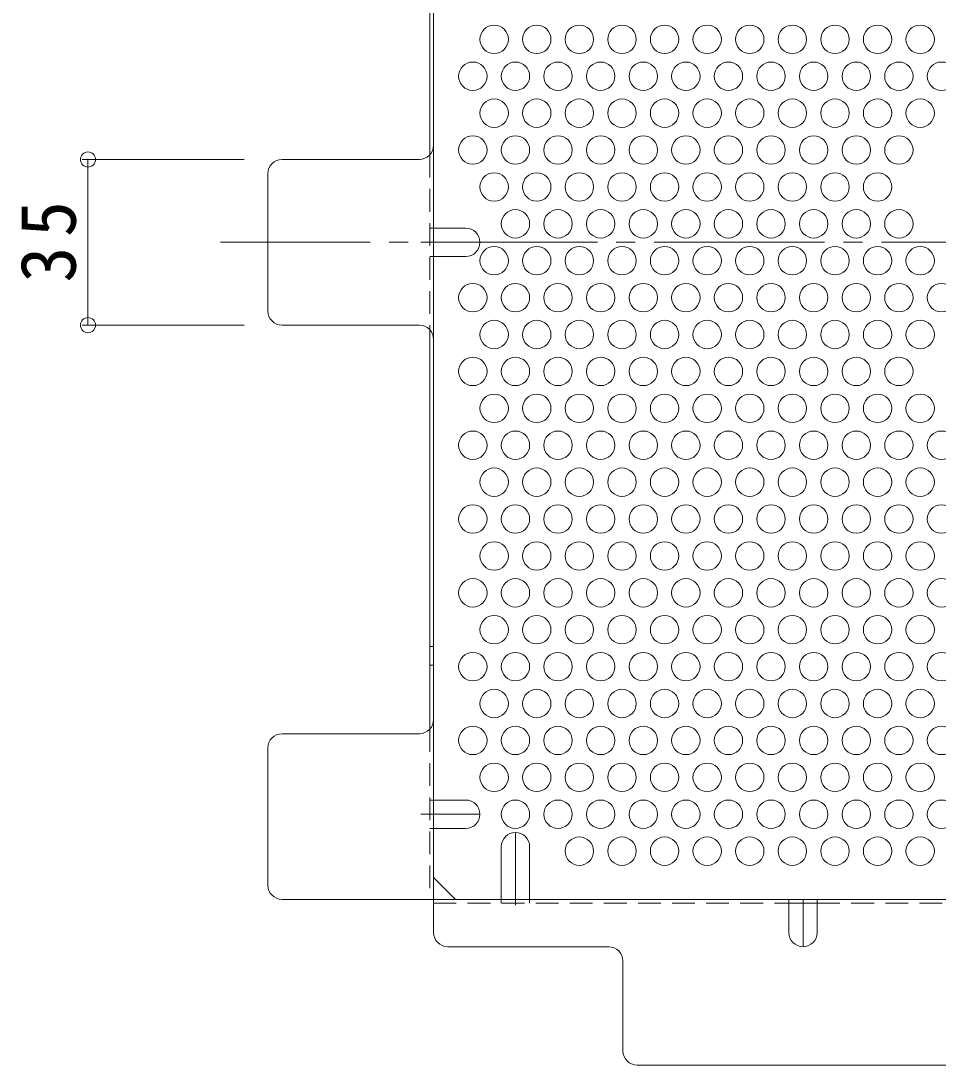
# Model space of a CAD drawing. Units: millimetres at full size, sheet at 1:4; details may follow other scales. Extents: x -1070 to 1072, y -788 to 718.
# Drawn here: x 89.2 to 283, y 299.8 to 520.4 of the extents above; entities that cross this region are included whole.
import ezdxf

# ---------------------------------------------------------------- set-up
doc = ezdxf.new("R2010")
doc.units = ezdxf.units.MM
doc.header["$LTSCALE"] = 4
doc.header["$PDMODE"] = 32
doc.header["$PDSIZE"] = 3.2
for name, pattern in [('CHAIN1', [8, 5, -1, 1, -1]), ('CHAIN2', [12, 9, -1, 1, -1]), ('DASHED1', [1.8, 1.2, -0.6])]:
    doc.linetypes.add(name, pattern=pattern)
for name, color, linetype, lineweight in [('4-4', 7, 'Continuous', 9), ('4-6', 2, 'Continuous', 9), ('4-7', 6, 'Continuous', 5), ('4-8', 2, 'Continuous', 9)]:
    doc.layers.add(name, color=color, linetype=linetype, lineweight=lineweight)
doc.styles.add('ＭＳ ゴシック', font='')
doc.styles.get('ＭＳ ゴシック').set_extended_font_data('MS Gothic')

msp = doc.modelspace()

# ---------------------------------------------------------------- linework, layer by layer
at = {"layer": '4-4'}
for p, q in [((102.203, 491.112), (136.403, 491.112)), ((103.403, 491.112), (103.403, 456.111)), ((102.203, 456.111), (136.403, 456.111))]:
    msp.add_line(p, q, dxfattribs=at)
for p in [(103.403, 491.112), (103.403, 456.111)]:
    msp.add_point(p, dxfattribs=at)
at = {"layer": '4-6'}
for centre in [(189.206, 516.48), (198.206, 516.48), (207.206, 516.48), (216.206, 516.48), (225.206, 516.48), (234.206, 516.48), (243.206, 516.48), (252.206, 516.48), (261.206, 516.48), (270.206, 516.48), (279.206, 516.48), (184.706, 508.686), (193.706, 508.686), (202.706, 508.686), (211.706, 508.686), (220.706, 508.686), (229.706, 508.686), (238.706, 508.686), (247.706, 508.686), (256.706, 508.686), (265.706, 508.686), (274.706, 508.686), (283.706, 508.686), (189.206, 500.892), (198.206, 500.892), (207.206, 500.892), (216.206, 500.892), (225.206, 500.892), (234.206, 500.892), (243.206, 500.892), (252.206, 500.892), (261.206, 500.892), (270.206, 500.892), (279.206, 500.892), (184.706, 493.097), (193.706, 493.097), (202.706, 493.097), (211.706, 493.097), (220.706, 493.097), (229.706, 493.097), (238.706, 493.097), (247.706, 493.097), (256.706, 493.097), (265.706, 493.097), (274.706, 493.097), (189.206, 485.303), (198.206, 485.303), (207.206, 485.303), (216.206, 485.303), (225.206, 485.303), (234.206, 485.303), (243.206, 485.303), (252.206, 485.303), (261.206, 485.303), (270.206, 485.303), (193.706, 477.509), (202.706, 477.509), (211.706, 477.509), (220.706, 477.509), (229.706, 477.509), (238.706, 477.509), (247.706, 477.509), (256.706, 477.509), (265.706, 477.509), (274.706, 477.509), (189.206, 469.715), (198.206, 469.715), (207.206, 469.715), (216.206, 469.715), (225.206, 469.715), (234.206, 469.715), (243.206, 469.715), (252.206, 469.715), (261.206, 469.715), (270.206, 469.715), (279.206, 469.715), (184.706, 461.92), (193.706, 461.92), (202.706, 461.92), (211.706, 461.92), (220.706, 461.92), (229.706, 461.92), (238.706, 461.92), (247.706, 461.92), (256.706, 461.92), (265.706, 461.92), (274.706, 461.92), (283.706, 461.92), (189.206, 454.126), (198.206, 454.126), (207.206, 454.126), (216.206, 454.126), (225.206, 454.126), (234.206, 454.126), (243.206, 454.126), (252.206, 454.126), (261.206, 454.126), (270.206, 454.126), (279.206, 454.126), (184.706, 446.332), (193.706, 446.332), (202.706, 446.332), (211.706, 446.332), (220.706, 446.332), (229.706, 446.332), (238.706, 446.332), (247.706, 446.332), (256.706, 446.332), (265.706, 446.332), (274.706, 446.332), (189.206, 438.538), (198.206, 438.538), (207.206, 438.538), (216.206, 438.538), (225.206, 438.538), (234.206, 438.538), (243.206, 438.538), (252.206, 438.538), (261.206, 438.538), (270.206, 438.538), (279.206, 438.538), (184.706, 430.744), (193.706, 430.744), (202.706, 430.744), (211.706, 430.744), (220.706, 430.744), (229.706, 430.744), (238.706, 430.744), (247.706, 430.744), (256.706, 430.744), (265.706, 430.744), (274.706, 430.744), (283.706, 430.744), (189.206, 422.949), (198.206, 422.949), (207.206, 422.949), (216.206, 422.949), (225.206, 422.949), (234.206, 422.949), (243.206, 422.949), (252.206, 422.949), (261.206, 422.949), (270.206, 422.949), (279.206, 422.949), (184.706, 415.155), (193.706, 415.155), (202.706, 415.155), (211.706, 415.155), (220.706, 415.155), (229.706, 415.155), (238.706, 415.155), (247.706, 415.155), (256.706, 415.155), (265.706, 415.155), (274.706, 415.155), (283.706, 415.155), (189.206, 407.361), (198.206, 407.361), (207.206, 407.361), (216.206, 407.361), (225.206, 407.361), (234.206, 407.361), (243.206, 407.361), (252.206, 407.361), (261.206, 407.361), (270.206, 407.361), (279.206, 407.361), (184.706, 399.567), (193.706, 399.567), (202.706, 399.567), (211.706, 399.567), (220.706, 399.567), (229.706, 399.567), (238.706, 399.567), (247.706, 399.567), (256.706, 399.567), (265.706, 399.567), (274.706, 399.567), (283.706, 399.567), (189.206, 391.772), (198.206, 391.772), (207.206, 391.772), (216.206, 391.772), (225.206, 391.772), (234.206, 391.772), (243.206, 391.772), (252.206, 391.772), (261.206, 391.772), (270.206, 391.772), (279.206, 391.772), (184.706, 383.978), (193.706, 383.978), (202.706, 383.978), (211.706, 383.978), (220.706, 383.978), (229.706, 383.978), (238.706, 383.978), (247.706, 383.978), (256.706, 383.978), (265.706, 383.978), (274.706, 383.978), (283.706, 383.978), (189.206, 376.184), (198.206, 376.184), (207.206, 376.184), (216.206, 376.184), (225.206, 376.184), (234.206, 376.184), (243.206, 376.184), (252.206, 376.184), (261.206, 376.184), (270.206, 376.184), (279.206, 376.184), (184.706, 368.39), (193.706, 368.39), (202.706, 368.39), (211.706, 368.39), (220.706, 368.39), (229.706, 368.39), (238.706, 368.39), (247.706, 368.39), (256.706, 368.39), (265.706, 368.39), (274.706, 368.39), (283.706, 368.39), (189.206, 360.595), (198.206, 360.595), (207.206, 360.595), (216.206, 360.595), (225.206, 360.595), (234.206, 360.595), (243.206, 360.595), (252.206, 360.595), (261.206, 360.595), (270.206, 360.595), (279.206, 360.595), (193.706, 352.801), (202.706, 352.801), (211.706, 352.801), (220.706, 352.801), (229.706, 352.801), (238.706, 352.801), (247.706, 352.801), (256.706, 352.801), (265.706, 352.801), (274.706, 352.801), (283.706, 352.801), (207.206, 345.007), (216.206, 345.007), (225.206, 345.007), (234.206, 345.007), (243.206, 345.007), (252.206, 345.007), (261.206, 345.007), (270.206, 345.007), (279.206, 345.007)]:
    msp.add_circle(centre, 3, dxfattribs=at)
at = {"layer": '4-7', "color": 2, "lineweight": 9}
for p, q in [((176.406, 619.415), (176.406, 327.808)), ((175.606, 576.454), (175.606, 492.073)), ((173.406, 491.112), (144.403, 491.112)), ((141.403, 459.111), (141.403, 488.112)), ((173.406, 456.111), (144.403, 456.111)), ((175.606, 370.77), (175.606, 455.151)), ((173.406, 369.809), (144.403, 369.809)), ((141.403, 337.808), (141.403, 366.809)), ((181.018, 334.808), (176.406, 339.42)), ((144.403, 334.808), (486.01, 334.808)), ((251.456, 334.008), (257.456, 334.008)), ((213.407, 324.808), (179.406, 324.808)), ((216.407, 321.808), (216.407, 302.808)), ((219.407, 299.808), (411.005, 299.808))]:
    msp.add_line(p, q, dxfattribs=at)
at = {"layer": '4-7', "color": 2, "linetype": 'DASHED1', "lineweight": 9}
for p, q in [((175.606, 492.073), (175.606, 455.151)), ((176.406, 476.612), (175.606, 476.612)), ((176.406, 470.612), (175.606, 470.612)), ((176.406, 388.258), (175.606, 388.258)), ((176.406, 384.258), (175.606, 384.258)), ((175.606, 370.77), (175.606, 334.804)), ((176.406, 355.801), (175.606, 355.801)), ((176.406, 349.801), (175.606, 349.801)), ((176.406, 334.008), (251.456, 334.008)), ((190.706, 334.808), (190.706, 334.008)), ((196.706, 334.808), (196.706, 334.008)), ((257.456, 334.008), (454.006, 334.008))]:
    msp.add_line(p, q, dxfattribs=at)
at = {"layer": '4-7', "color": 2, "linetype": 'CHAIN2', "lineweight": 9}
msp.add_line((499.01, 473.612), (131.403, 473.612), dxfattribs=at)
at = {"layer": '4-7', "color": 2, "lineweight": 9}
for centre, start, end in [((173.406, 494.112), 270, 0), ((144.403, 488.112), 90, 180), ((144.403, 459.111), 180, 270), ((173.406, 453.111), 0, 90), ((173.406, 372.809), 270, 0), ((144.403, 366.809), 90, 180), ((144.403, 337.808), 180, 270), ((179.406, 327.808), 180, 270), ((213.407, 321.808), 0, 90), ((219.407, 302.808), 180, 270)]:
    msp.add_arc(centre, 3, start, end, dxfattribs=at)
at = {"layer": '4-8'}
for p, q in [((183.206, 476.612), (176.406, 476.612)), ((183.206, 470.612), (176.406, 470.612)), ((183.206, 355.801), (176.406, 355.801)), ((183.206, 349.801), (176.406, 349.801)), ((190.706, 345.958), (190.706, 334.808)), ((196.706, 345.958), (196.706, 334.808)), ((251.456, 327.808), (251.456, 334.808)), ((257.456, 327.808), (257.456, 334.808))]:
    msp.add_line(p, q, dxfattribs=at)
at = {"layer": '4-8', "linetype": 'CHAIN1'}
for p, q in [((173.699, 473.612), (186.206, 473.612)), ((173.699, 352.801), (186.206, 352.801)), ((193.706, 333.608), (193.706, 348.958)), ((254.456, 334.808), (254.456, 324.808))]:
    msp.add_line(p, q, dxfattribs=at)
at = {"layer": '4-8'}
for centre, start, end in [((183.206, 473.612), 270, 90), ((183.206, 352.801), 270, 90), ((193.706, 345.958), 0, 180), ((254.456, 327.808), 180, 0)]:
    msp.add_arc(centre, 3, start, end, dxfattribs=at)

# ---------------------------------------------------------------- texts
at = {"layer": '4-4', "color": 2, "insert": (101.003, 465.112), "char_height": 11.73, "attachment_point": 7, "rotation": 90, "style": 'ＭＳ ゴシック'}
msp.add_mtext('\\T1.27;\\W0.95;35', dxfattribs=at)

doc.saveas('drawing.dxf')
